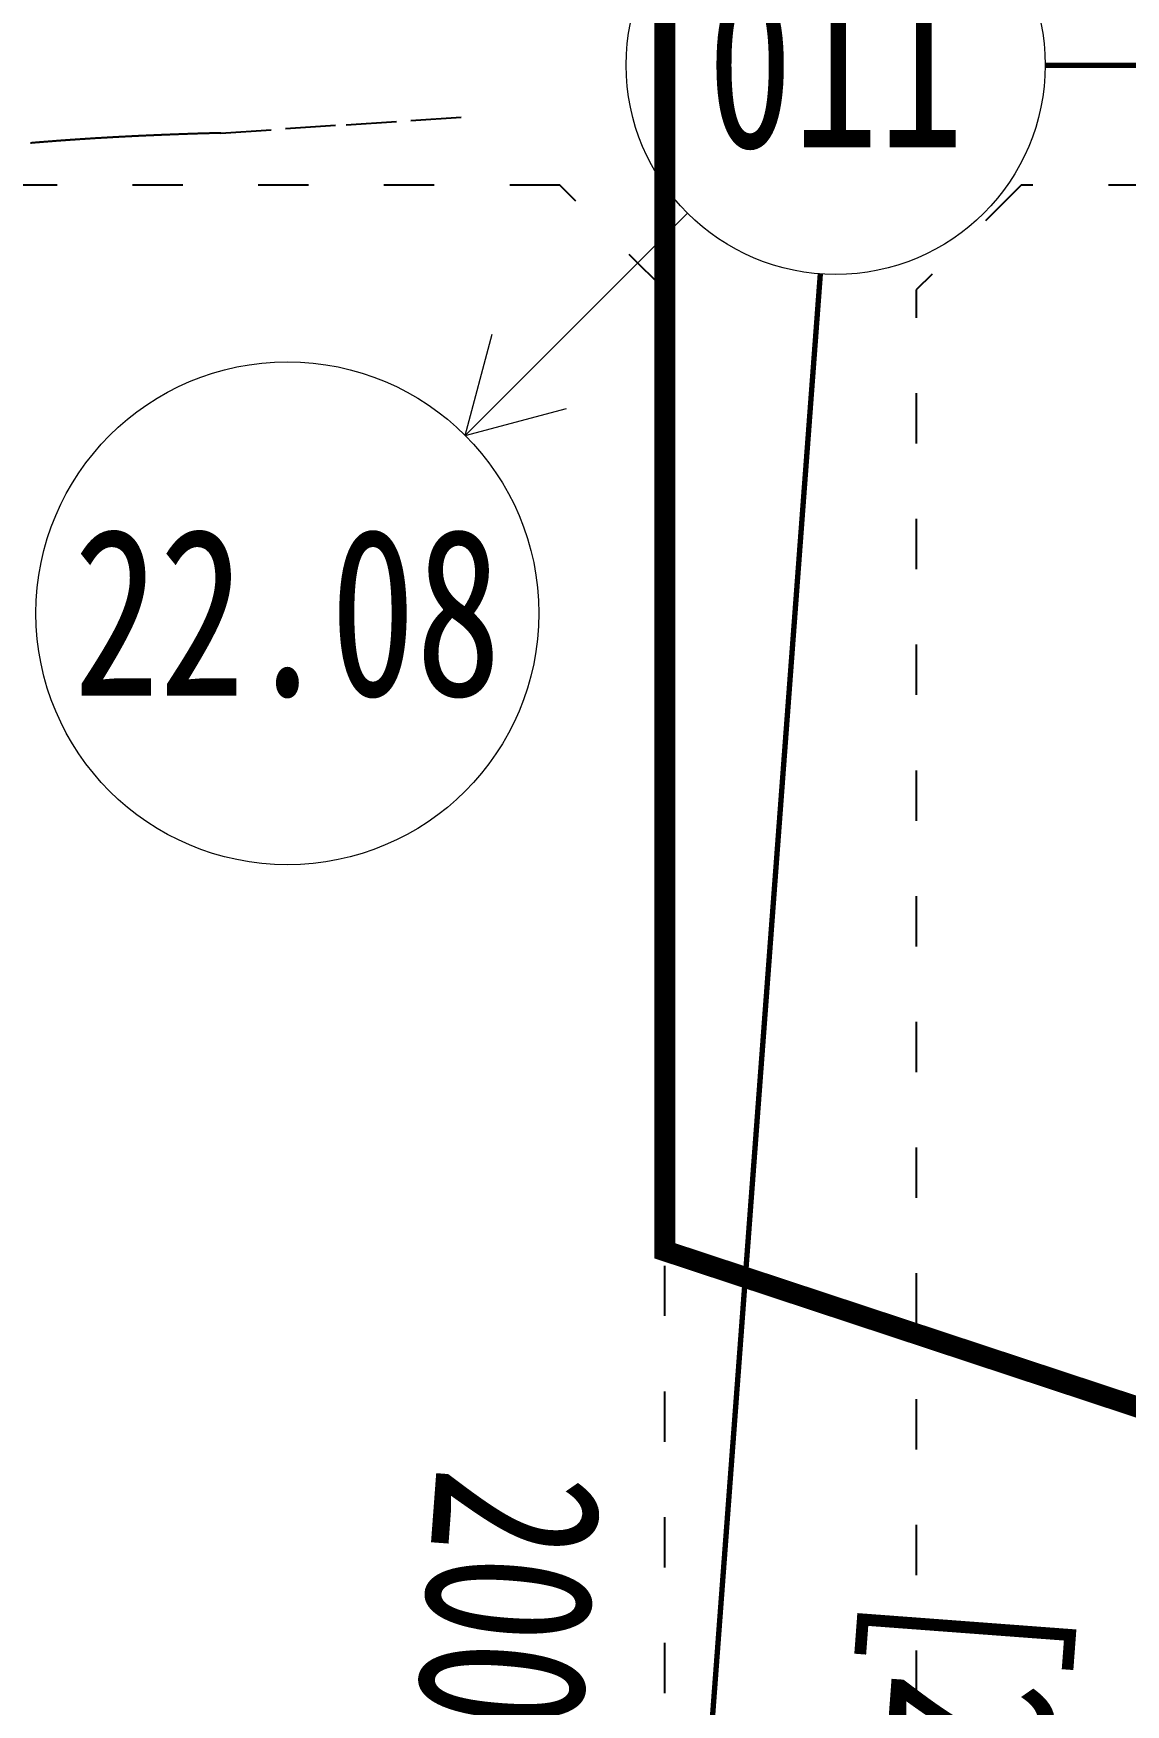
# Model space of a CAD drawing. Header units: millimetres. Extents: x 19715 to 35549, y 3563 to 14826.
# Drawn here: x 21583.9 to 21844.4, y 8054.6 to 8453.4 of the extents above; entities that cross this region are included whole.
import ezdxf
from ezdxf.enums import TextEntityAlignment as Align

# ---------------------------------------------------------------- set-up
doc = ezdxf.new("R2010")
doc.units = ezdxf.units.MM
doc.linetypes.add('ACAD_ISO03W100', pattern=[30, 12, -18])
doc.linetypes.add('BORDER', pattern=[44.45, 12.7, -6.35, 12.7, -6.35, 0, -6.35])
doc.layers.get('0').update_dxf_attribs({"color": 9, "linetype": 'ACAD_ISO03W100'})
for name, color, linetype, lineweight in [('上管段标注', 93, 'Continuous', 13), ('下管段标注', 93, 'Continuous', 13), ('管段', 4, 'Continuous', 70), ('节点', 30, 'Continuous', 13), ('节点流量', 40, 'Continuous', 13)]:
    doc.layers.add(name, color=color, linetype=linetype, lineweight=lineweight)
doc.styles.add('管段仿宋', font='simfang.ttf', dxfattribs={"width": 0.75})
doc.styles.add('节点仿宋', font='simfang.ttf', dxfattribs={"width": 0.75})

msp = doc.modelspace()

# ---------------------------------------------------------------- linework, layer by layer
at = {"linetype": 'BORDER', "ltscale": 5, "const_width": 5}
msp.add_lwpolyline([(21725.75, 11197.54), (21734.47, 10044.38), (21433.59, 10053.18), (21435.35, 9864.85), (21587.23, 9725.65), (21620.22, 9694.34), (21734.48, 9643.08), (21734.5, 8162.89), (22589.98, 7880.12), (24215.66, 7317.16), (24497.44, 7317.16)], dxfattribs=at)
msp.add_lwpolyline([(21628.59, 8429.6), (21685.9, 8433.32), (21628.59, 8429.6, 0.00016), (21627.88, 8429.58, 0.000168), (21627.19, 8429.56, 0.000164), (21626.48, 8429.54, 0.000172), (21625.79, 8429.52, 0.000168), (21625.08, 8429.5, 0.000176), (21624.39, 8429.48, 0.000172), (21623.68, 8429.46, 0.00018), (21622.99, 8429.44, 0.000176), (21622.28, 8429.41, 0.000184), (21621.59, 8429.39, 0.00018), (21620.88, 8429.37, 0.000188), (21620.19, 8429.34, 0.000184), (21619.48, 8429.32, 0.000192), (21618.79, 8429.29, 0.000188), (21618.08, 8429.27, 0.000196), (21617.39, 8429.24, 0.000192), (21616.69, 8429.21, 0.0002), (21615.99, 8429.19, 0.000196), (21615.29, 8429.16, 0.000204), (21614.59, 8429.13, 0.0002), (21613.89, 8429.1, 0.000208), (21613.2, 8429.07, 0.000204), (21612.49, 8429.04, 0.000212), (21611.8, 8429.01, 0.000208), (21611.09, 8428.98, 0.000216), (21610.4, 8428.95, 0.000212), (21609.69, 8428.92, 0.00022), (21609, 8428.89, 0.000216), (21608.29, 8428.85, 0.000224), (21607.6, 8428.82, 0.00022), (21606.9, 8428.78, 0.000228), (21606.2, 8428.75, 0.000224), (21605.5, 8428.71, 0.000232), (21604.8, 8428.67, 0.000228), (21604.1, 8428.64, 0.000236), (21603.41, 8428.6, 0.000232), (21602.7, 8428.56, 0.00024), (21602.01, 8428.52, 0.000236), (21601.3, 8428.48, 0.000244), (21600.61, 8428.44, 0.00024), (21599.91, 8428.4, 0.000248), (21599.21, 8428.36, 0.000244), (21598.51, 8428.32, 0.000252), (21597.82, 8428.27, 0.000248), (21597.11, 8428.23, 0.000256), (21596.42, 8428.18, 0.000252), (21595.71, 8428.14, 0.00026), (21595.02, 8428.09, 0.000256), (21594.32, 8428.04, 0.000264), (21593.62, 8428, 0.00026), (21592.92, 8427.95, 0.000268), (21592.23, 8427.9, 0.000264), (21591.52, 8427.85, 0.000272), (21590.83, 8427.8, 0.000268), (21590.13, 8427.75, 0.000276), (21589.43, 8427.7, 0.000272), (21588.73, 8427.64, 0.00028), (21588.04, 8427.59, 0.000276), (21587.34, 8427.53, 0.000284), (21586.64, 8427.48, 0.00028), (21585.94, 8427.42, 0.000288), (21585.25, 8427.37, 0.000284), (21584.54, 8427.31, 0.000292), (21583.85, 8427.25, 0.000288), (21583.15, 8427.19, 0.000296)], format="xyb")
msp.add_lwpolyline([(21628.59, 8429.6), (21685.9, 8433.32), (21628.59, 8429.6, 0.00016), (21627.88, 8429.58, 0.000168), (21627.19, 8429.56, 0.000164), (21626.48, 8429.54, 0.000172), (21625.79, 8429.52, 0.000168), (21625.08, 8429.5, 0.000176), (21624.39, 8429.48, 0.000172), (21623.68, 8429.46, 0.00018), (21622.99, 8429.44, 0.000176), (21622.28, 8429.41, 0.000184), (21621.59, 8429.39, 0.00018), (21620.88, 8429.37, 0.000188), (21620.19, 8429.34, 0.000184), (21619.48, 8429.32, 0.000192), (21618.79, 8429.29, 0.000188), (21618.08, 8429.27, 0.000196), (21617.39, 8429.24, 0.000192), (21616.69, 8429.21, 0.0002), (21615.99, 8429.19, 0.000196), (21615.29, 8429.16, 0.000204), (21614.59, 8429.13, 0.0002), (21613.89, 8429.1, 0.000208), (21613.2, 8429.07, 0.000204), (21612.49, 8429.04, 0.000212), (21611.8, 8429.01, 0.000208), (21611.09, 8428.98, 0.000216), (21610.4, 8428.95, 0.000212), (21609.69, 8428.92, 0.00022), (21609, 8428.89, 0.000216), (21608.29, 8428.85, 0.000224), (21607.6, 8428.82, 0.00022), (21606.9, 8428.78, 0.000228), (21606.2, 8428.75, 0.000224), (21605.5, 8428.71, 0.000232), (21604.8, 8428.67, 0.000228), (21604.1, 8428.64, 0.000236), (21603.41, 8428.6, 0.000232), (21602.7, 8428.56, 0.00024), (21602.01, 8428.52, 0.000236), (21601.3, 8428.48, 0.000244), (21600.61, 8428.44, 0.00024), (21599.91, 8428.4, 0.000248), (21599.21, 8428.36, 0.000244), (21598.51, 8428.32, 0.000252), (21597.82, 8428.27, 0.000248), (21597.11, 8428.23, 0.000256), (21596.42, 8428.18, 0.000252), (21595.71, 8428.14, 0.00026), (21595.02, 8428.09, 0.000256), (21594.32, 8428.04, 0.000264), (21593.62, 8428, 0.00026), (21592.92, 8427.95, 0.000268), (21592.23, 8427.9, 0.000264), (21591.52, 8427.85, 0.000272), (21590.83, 8427.8, 0.000268), (21590.13, 8427.75, 0.000276), (21589.43, 8427.7, 0.000272), (21588.73, 8427.64, 0.00028), (21588.04, 8427.59, 0.000276), (21587.34, 8427.53, 0.000284), (21586.64, 8427.48, 0.00028), (21585.94, 8427.42, 0.000288), (21585.25, 8427.37, 0.000284), (21584.54, 8427.31, 0.000292), (21583.85, 8427.25, 0.000288), (21583.15, 8427.19, 0.000296)], format="xyb")
msp.add_lwpolyline([(21628.59, 8429.6), (21685.9, 8433.32), (21628.59, 8429.6, 0.00016), (21627.88, 8429.58, 0.000168), (21627.19, 8429.56, 0.000164), (21626.48, 8429.54, 0.000172), (21625.79, 8429.52, 0.000168), (21625.08, 8429.5, 0.000176), (21624.39, 8429.48, 0.000172), (21623.68, 8429.46, 0.00018), (21622.99, 8429.44, 0.000176), (21622.28, 8429.41, 0.000184), (21621.59, 8429.39, 0.00018), (21620.88, 8429.37, 0.000188), (21620.19, 8429.34, 0.000184), (21619.48, 8429.32, 0.000192), (21618.79, 8429.29, 0.000188), (21618.08, 8429.27, 0.000196), (21617.39, 8429.24, 0.000192), (21616.69, 8429.21, 0.0002), (21615.99, 8429.19, 0.000196), (21615.29, 8429.16, 0.000204), (21614.59, 8429.13, 0.0002), (21613.89, 8429.1, 0.000208), (21613.2, 8429.07, 0.000204), (21612.49, 8429.04, 0.000212), (21611.8, 8429.01, 0.000208), (21611.09, 8428.98, 0.000216), (21610.4, 8428.95, 0.000212), (21609.69, 8428.92, 0.00022), (21609, 8428.89, 0.000216), (21608.29, 8428.85, 0.000224), (21607.6, 8428.82, 0.00022), (21606.9, 8428.78, 0.000228), (21606.2, 8428.75, 0.000224), (21605.5, 8428.71, 0.000232), (21604.8, 8428.67, 0.000228), (21604.1, 8428.64, 0.000236), (21603.41, 8428.6, 0.000232), (21602.7, 8428.56, 0.00024), (21602.01, 8428.52, 0.000236), (21601.3, 8428.48, 0.000244), (21600.61, 8428.44, 0.00024), (21599.91, 8428.4, 0.000248), (21599.21, 8428.36, 0.000244), (21598.51, 8428.32, 0.000252), (21597.82, 8428.27, 0.000248), (21597.11, 8428.23, 0.000256), (21596.42, 8428.18, 0.000252), (21595.71, 8428.14, 0.00026), (21595.02, 8428.09, 0.000256), (21594.32, 8428.04, 0.000264), (21593.62, 8428, 0.00026), (21592.92, 8427.95, 0.000268), (21592.23, 8427.9, 0.000264), (21591.52, 8427.85, 0.000272), (21590.83, 8427.8, 0.000268), (21590.13, 8427.75, 0.000276), (21589.43, 8427.7, 0.000272), (21588.73, 8427.64, 0.00028), (21588.04, 8427.59, 0.000276), (21587.34, 8427.53, 0.000284), (21586.64, 8427.48, 0.00028), (21585.94, 8427.42, 0.000288), (21585.25, 8427.37, 0.000284), (21584.54, 8427.31, 0.000292), (21583.85, 8427.25, 0.000288), (21583.15, 8427.19, 0.000296)], format="xyb")
for points in [[(21709.5, 8417.16), (21272.44, 8417.16)], [(21709.5, 8417.16), (21272.44, 8417.16)], [(21709.5, 8417.16), (21272.44, 8417.16)], [(21734.5, 8392.16), (21709.5, 8417.16)], [(21734.51, 7817.34), (21734.5, 8392.16)], [(21734.51, 7817.34), (21734.5, 8392.16)], [(21734.51, 7817.34), (21734.5, 8392.16)]]:
    msp.add_lwpolyline(points)
at = {"flags": 128}
msp.add_lwpolyline([(21819.5, 8417.16), (21794.5, 8392.16), (21794.5, 7990.16), (21819.5, 7965.16), (22043.82, 7965.16), (22058.82, 7980.16), (22058.82, 8397.16), (22038.82, 8417.16)], close=True, dxfattribs=at)
at = {"layer": '管段'}
for points in [[(21825.28, 8445.82), (22104.07, 8445.82), (22382.85, 8445.82)], [(21771.55, 8395.96), (21737.75, 7943.71), (21703.94, 7491.46)]]:
    msp.add_lwpolyline(points, dxfattribs=at)
at = {"layer": '节点'}
msp.add_circle((21775.28, 8445.82), 50, dxfattribs=at)
at = {"layer": '节点流量'}
for q in [(21739.93, 8410.46), (21693.36, 8381.58), (21711.04, 8363.9)]:
    msp.add_line((21686.89, 8357.43), q, dxfattribs=at)
msp.add_circle((21644.47, 8315), 60, dxfattribs=at)

# ---------------------------------------------------------------- texts
at = {"layer": '上管段标注', "style": '管段仿宋', "width": 0.75}
msp.add_text('[217]-1000-500', height=40, rotation=265.725, dxfattribs=at).set_placement((21767.66, 7941.47), align=Align.BOTTOM_CENTER)
at = {"layer": '下管段标注', "style": '管段仿宋', "width": 0.75}
msp.add_text('200.88-1.02-1.94', height=40, rotation=265.725, dxfattribs=at).set_placement((21707.83, 7945.95), align=Align.TOP_CENTER)
at = {"layer": '节点', "style": '节点仿宋', "width": 0.75}
msp.add_text('011', height=40, dxfattribs=at).set_placement((21775.28, 8445.82), align=Align.MIDDLE)
at = {"layer": '节点流量', "style": '节点仿宋', "width": 0.75}
msp.add_text('22.08', height=40, dxfattribs=at).set_placement((21644.47, 8315), align=Align.MIDDLE)

doc.saveas('drawing.dxf')
